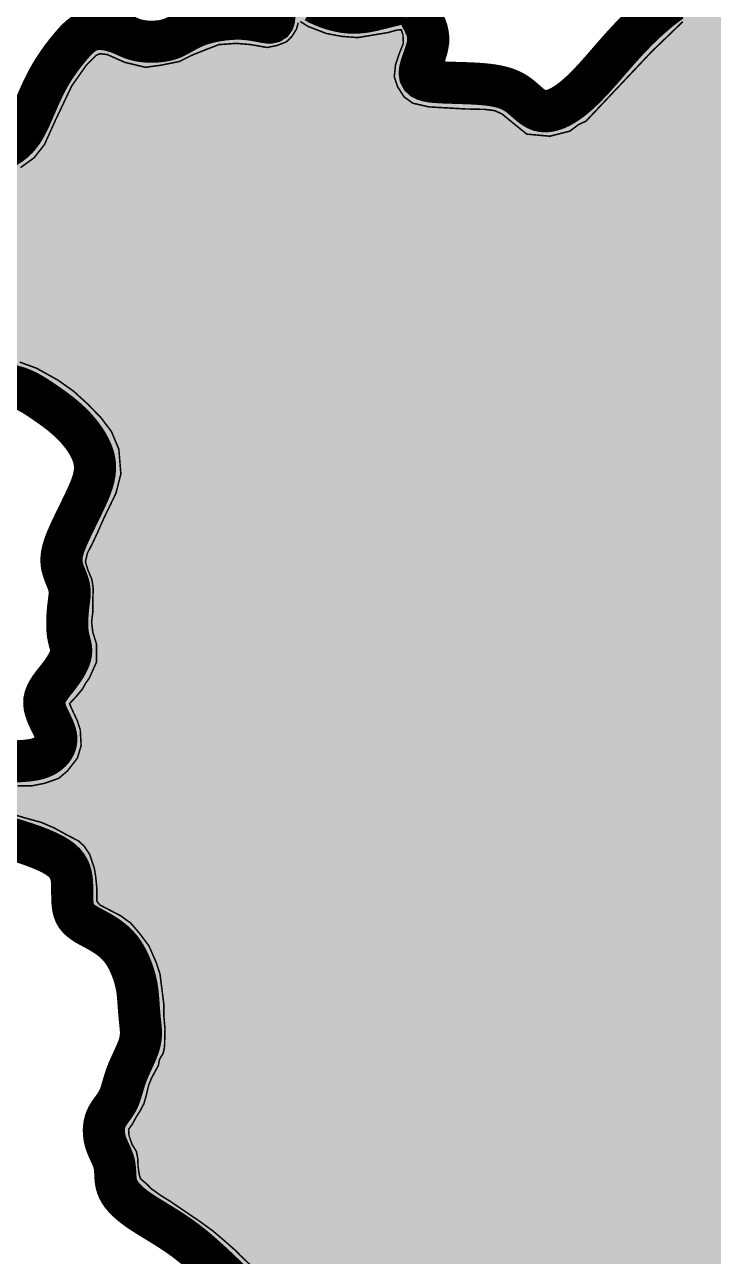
# Model space of a CAD drawing. Extents: x 13573007 to 22079938, y 2388446 to 8397471.
# Drawn here: x 14574565 to 15017469, y 6072403 to 6864310 of the extents above; entities that cross this region are included whole.
import ezdxf

# ---------------------------------------------------------------- set-up
doc = ezdxf.new("R2010")
doc.units = 0
doc.header["$MEASUREMENT"] = 0
for name, color, linetype in [('8大西北经济区', 221, 'CONTINUOUS'), ('BOUNDY', 13, 'CONTINUOUS'), ('片区', 3, 'CONTINUOUS')]:
    doc.layers.add(name, color=color, linetype=linetype)

msp = doc.modelspace()

# ---------------------------------------------------------------- hatches: boundary and pattern name
at = {"layer": '8大西北经济区'}
msp.add_hatch(color=256, dxfattribs=at).paths.add_polyline_path([(14917116, 5753322), (14977374, 5750995), (15020721, 5751576), (15037632, 5766998), (15066452, 5805987), (15087993, 5831010), (15110664, 5852905), (15123118, 5862583), (15145257, 5868113), (15169672, 5866663), (15192305, 5851522), (15211905, 5843933), (15235201, 5834932), (15263162, 5820120), (15287783, 5810045), (15316401, 5799492), (15338420, 5807790), (15396897, 5836654), (15425414, 5840262), (15450321, 5831603), (15474505, 5815006), (15489666, 5778926), (15516017, 5759804), (15560777, 5742847), (15594875, 5736933), (15616926, 5733170), (15657265, 5747684), (15684341, 5753342), (15716965, 5754673), (15757303, 5754136), (15785934, 5750326), (15807448, 5730973), (15859494, 5751985), (15882217, 5772698), (15898821, 5786523), (15954171, 5797584), (16024105, 5792411), (16049526, 5789542), (16100848, 5783758), (16123676, 5780422), (16158790, 5778116), (16177407, 5779818), (16213129, 5755315), (16233378, 5732770), (16264538, 5722296), (16284976, 5716382), (16309439, 5705193), (16323770, 5690868), (16347190, 5673749), (16374804, 5690519), (16394029, 5704843), (16406612, 5702747), (16418147, 5689820), (16435974, 5675495), (16451354, 5665713), (16464188, 5659810), (16520967, 5658098), (16526560, 5670675), (16528592, 5683085), (16521317, 5714697), (16502556, 5736481), (16494335, 5752910), (16484743, 5774816), (16490224, 5787138), (16497075, 5792615), (16539551, 5795474), (16559824, 5801413), (16568563, 5829713), (16560108, 5859702), (16540247, 5897325), (16522071, 5913397), (16497953, 5932263), (16486418, 5949732), (16491661, 5970345), (16490212, 5997049), (16476230, 6037926), (16475880, 6042119), (16491959, 6052600), (16517698, 6058553), (16543734, 6064030), (16583472, 6065399), (16614989, 6068137), (16680128, 6072217), (16765721, 6092781), (16812122, 6103330), (16841249, 6110306), (16842792, 6157091), (16834869, 6202030), (16838971, 6219237), (16847881, 6238774), (16854658, 6259825), (16865968, 6288627), (16871913, 6309339), (16879726, 6321902), (16921508, 6314941), (16934926, 6314771), (16955478, 6325806), (16978068, 6353648), (16994704, 6378458), (17022104, 6404314), (17086038, 6443859), (17127138, 6463631), (17166716, 6483403), (17186505, 6489487), (17226083, 6492529), (17285877, 6498236), (17294584, 6527510), (17300673, 6548803), (17303717, 6591390), (17309806, 6615725), (17324246, 6621862), (17341240, 6628306), (17328934, 6651738), (17307839, 6690988), (17291432, 6729651), (17281470, 6782374), (17276196, 6826895), (17267407, 6842712), (17259203, 6852085), (17253343, 6866144), (17252171, 6881961), (17190644, 6910080), (17175995, 6934098), (17144352, 6954016), (17132632, 6975691), (17111539, 6990815), (17097475, 7001945), (17078138, 7013075), (17052355, 7028892), (17028330, 7040608), (16997859, 7049981), (16962115, 7055839), (16939848, 7059354), (16912307, 7067556), (16882422, 7077514), (16844334, 7094503), (16826081, 7099970), (16805572, 7114030), (16787993, 7125746), (16767484, 7150350), (16766312, 7185498), (16773929, 7210688), (16781547, 7224162), (16785649, 7235878), (16797368, 7251109), (16807916, 7258724), (16811432, 7266926), (16817291, 7287429), (16816120, 7312033), (16828425, 7333708), (16831355, 7350696), (16831355, 7354797), (16829890, 7367082), (16830476, 7389339), (16815689, 7425493), (16804555, 7465321), (16798696, 7505148), (16786390, 7540876), (16753575, 7570161), (16741856, 7575432), (16727792, 7590074), (16704939, 7610574), (16683258, 7614088), (16663921, 7622288), (16648686, 7636930), (16631693, 7651572), (16624661, 7670315), (16620559, 7683200), (16606496, 7704285), (16596534, 7716585), (16590490, 7718784), (16579435, 7729251), (16572454, 7741754), (16570417, 7762980), (16561932, 7786250), (16564017, 7812992), (16563726, 7824622), (16538709, 7827239), (16515436, 7829565), (16503509, 7831892), (16492164, 7835090), (16486928, 7833055), (16472964, 7831019), (16462492, 7813573), (16461328, 7800489), (16455510, 7788858), (16449149, 7773970), (16427001, 7758037), (16409256, 7752803), (16393547, 7749314), (16366784, 7748732), (16348166, 7747860), (16323863, 7740409), (16320372, 7735466), (16310482, 7716857), (16298845, 7675277), (16298264, 7663647), (16297391, 7654051), (16294482, 7642130), (16295064, 7629045), (16295064, 7618578), (16291573, 7609564), (16290409, 7593572), (16288373, 7583977), (16283137, 7575254), (16274410, 7567112), (16260446, 7559262), (16246483, 7555482), (16232228, 7553446), (16214483, 7552283), (16200229, 7552574), (16185684, 7554609), (16169774, 7556893), (16149120, 7561254), (16117993, 7570559), (16096757, 7576083), (16081921, 7574920), (16069703, 7580154), (16060685, 7583353), (16049630, 7593239), (16038285, 7599636), (16025485, 7608940), (16015885, 7619408), (16007158, 7627258), (15992613, 7636563), (15985922, 7626968), (15977777, 7618826), (15968695, 7605918), (15956768, 7589054), (15941059, 7557361), (15922151, 7522469), (15890151, 7486123), (15865159, 7454165), (15856406, 7441503), (15853642, 7414335), (15863897, 7393990), (15866771, 7370130), (15862164, 7364605), (15860091, 7357928), (15853181, 7352633), (15843276, 7351251), (15823697, 7353784), (15812641, 7353784), (15800433, 7359079), (15787764, 7363914), (15780393, 7371051), (15769567, 7376807), (15759432, 7385326), (15740544, 7387858), (15730409, 7386937), (15710599, 7387168), (15686413, 7387398), (15670861, 7384150), (15643911, 7388524), (15616730, 7388064), (15593235, 7389906), (15581027, 7389906), (15571583, 7389215), (15562600, 7385301), (15572044, 7370336), (15576651, 7362508), (15579415, 7356522), (15582870, 7350075), (15586788, 7343066), (15587709, 7334778), (15588170, 7326259), (15587249, 7312445), (15581720, 7299322), (15576653, 7272845), (15571098, 7233776), (15570637, 7207529), (15573401, 7170922), (15572019, 7149050), (15571984, 7120598), (15569910, 7093431), (15565764, 7086063), (15556320, 7078926), (15545494, 7078235), (15519926, 7074091), (15523842, 7061198), (15524994, 7055673), (15524533, 7051068), (15523088, 7046120), (15517559, 7039904), (15510419, 7035530), (15495216, 7032537), (15484620, 7032537), (15479553, 7028623), (15475637, 7019413), (15466884, 7000764), (15464350, 6989253), (15461356, 6972676), (15453985, 6956790), (15452142, 6948732), (15443566, 6941738), (15438268, 6935752), (15430206, 6932528), (15419380, 6925852), (15405560, 6923319), (15393121, 6917793), (15382986, 6913189), (15373542, 6912959), (15359261, 6911347), (15343465, 6909042), (15333330, 6907891), (15322273, 6906970), (15310526, 6903516), (15293711, 6900063), (15279660, 6897530), (15263766, 6896149), (15256626, 6894307), (15245569, 6892005), (15232670, 6887170), (15220231, 6887170), (15211709, 6884177), (15206181, 6883256), (15191439, 6885098), (15183837, 6886479), (15175084, 6889702), (15167944, 6895228), (15161371, 6897974), (15155842, 6902118), (15146859, 6906032), (15135803, 6905802), (15129353, 6902118), (15123594, 6894290), (15114150, 6888304), (15108161, 6886462), (15099639, 6888764), (15090655, 6890606), (15084897, 6890606), (15074531, 6887613), (15069925, 6879325), (15065087, 6876562), (15060711, 6873109), (15055413, 6868734), (15045184, 6867277), (15037122, 6869579), (15028139, 6871421), (15020538, 6875105), (15016852, 6876716), (15011094, 6876716), (15006026, 6875795), (15002110, 6875565), (14994970, 6872112), (14990593, 6869349), (14979306, 6857607), (14960649, 6835735), (14949131, 6824223), (14940609, 6813402), (14929322, 6805805), (14919648, 6800739), (14906626, 6798889), (14897413, 6801191), (14888660, 6809940), (14869311, 6814775), (14848350, 6815466), (14832456, 6816617), (14825776, 6820070), (14819327, 6828129), (14819327, 6837568), (14821400, 6848389), (14821169, 6861743), (14810804, 6865657), (14788921, 6862894), (14778326, 6862433), (14764505, 6865657), (14747229, 6874636), (14741932, 6860822), (14729310, 6854586), (14713647, 6856888), (14702130, 6855737), (14695910, 6855276), (14679786, 6848370), (14668039, 6846528), (14659747, 6845146), (14651454, 6843304), (14639476, 6844456), (14627038, 6849290), (14616673, 6848600), (14609302, 6837549), (14600779, 6827188), (14595435, 6819032), (14592902, 6809363), (14583227, 6796700), (14579311, 6783577), (14573783, 6779202), (14562496, 6774367), (14539692, 6766079), (14528175, 6763316), (14517119, 6764467), (14523569, 6751114), (14526680, 6739779), (14528705, 6723590), (14538708, 6715246), (14534779, 6712797), (14536804, 6701329), (14534104, 6693234), (14528705, 6689186), (14516557, 6685814), (14505084, 6678393), (14511158, 6657481), (14514532, 6648712), (14524656, 6639268), (14544228, 6633871), (14557051, 6638593), (14566499, 6639943), (14577972, 6635895), (14589445, 6626451), (14606318, 6616333), (14611717, 6612960), (14621165, 6601492), (14627943, 6579599), (14627268, 6566108), (14624569, 6555989), (14621194, 6549243), (14615795, 6539799), (14609721, 6533728), (14609046, 6524959), (14606347, 6518888), (14606347, 6509444), (14608371, 6500000), (14609046, 6483810), (14613096, 6472342), (14611746, 6460200), (14609721, 6454129), (14607021, 6448732), (14602297, 6437264), (14596898, 6425796), (14599598, 6412305), (14595548, 6402861), (14596898, 6389370), (14581375, 6385997), (14567878, 6384647), (14548981, 6384647), (14524009, 6396790), (14511186, 6388020), (14519285, 6369807), (14532783, 6366434), (14546281, 6361037), (14556404, 6352268), (14571927, 6344848), (14590824, 6338102), (14599598, 6327983), (14607696, 6315841), (14611827, 6303999), (14613177, 6294555), (14634098, 6277016), (14642872, 6266897), (14650296, 6254755), (14652995, 6235867), (14654345, 6202813), (14649621, 6184599), (14642872, 6177179), (14639497, 6162338), (14634098, 6150196), (14638148, 6136705), (14639497, 6127261), (14645571, 6114444), (14655020, 6106349), (14667168, 6098929), (14763173, 6018379), (14832012, 5996118), (14841460, 5992746), (14851584, 5988698), (14859008, 5977905), (14859683, 5962390), (14854958, 5954295), (14846860, 5945525), (14843485, 5931359), (14839436, 5913146), (14848209, 5902353), (14841460, 5888187), (14842810, 5878068), (14842810, 5861204), (14842135, 5848387), (14845510, 5841641), (14848209, 5832872), (14856308, 5824777), (14862382, 5812634), (14876555, 5795770), (14887353, 5789699), (14911251, 5778311), (14919153, 5755068), (14923102, 5752656)])

# ---------------------------------------------------------------- linework, layer by layer
at = {"layer": 'BOUNDY', "linetype": 'Continuous', "ltscale": 5, "const_width": 27075, "flags": 128}
for points in [[(14734383, 6878031), (14734494, 6876325), (14734652, 6874672), (14734826, 6873095), (14734985, 6871617), (14735091, 6870258), (14735105, 6869038), (14734988, 6867975), (14734700, 6867090), (14734203, 6866401), (14733458, 6865929), (14732424, 6865692), (14731073, 6865697), (14729409, 6865901), (14727447, 6866247), (14725201, 6866677), (14722685, 6867136), (14719913, 6867566), (14716900, 6867910), (14713659, 6868113), (14710215, 6868128), (14706624, 6867957), (14702956, 6867612), (14699277, 6867105), (14695654, 6866450), (14692155, 6865658), (14688847, 6864743), (14685798, 6863715), (14683053, 6862593), (14680572, 6861407), (14678294, 6860193), (14676155, 6858987), (14674095, 6857823), (14672050, 6856737), (14669960, 6855765), (14667761, 6854941), (14665411, 6854294), (14662942, 6853821), (14660401, 6853511), (14657840, 6853354), (14655307, 6853338), (14652854, 6853453), (14650528, 6853690), (14648380, 6854036), (14646444, 6854481), (14644685, 6855009), (14643054, 6855604), (14641501, 6856251), (14639976, 6856934), (14638429, 6857636), (14636810, 6858341), (14635070, 6859033), (14633172, 6859695), (14631139, 6860298), (14629005, 6860812), (14626808, 6861208), (14624582, 6861454), (14622363, 6861522), (14620188, 6861380), (14618091, 6860999), (14616100, 6860357), (14614203, 6859464), (14612382, 6858337), (14610616, 6856993), (14608886, 6855451), (14607172, 6853728), (14605455, 6851841), (14603714, 6849809), (14601935, 6847647), (14600130, 6845364), (14598314, 6842968), (14596503, 6840464), (14594713, 6837862), (14592961, 6835167), (14591261, 6832387), (14589631, 6829529), (14588082, 6826603), (14586607, 6823627), (14585197, 6820622), (14583840, 6817611), (14582525, 6814614), (14581243, 6811653), (14579982, 6808749), (14578731, 6805922), (14577476, 6803193), (14576184, 6800570), (14574817, 6798061), (14573338, 6795673), (14571711, 6793412), (14569896, 6791287), (14567858, 6789303), (14565559, 6787468), (14562974, 6785788), (14560128, 6784258)], [(14818754, 6877995), (14816622, 6877742), (14814296, 6877346), (14811816, 6876836), (14809221, 6876238), (14806550, 6875582), (14803843, 6874895), (14801129, 6874208), (14798401, 6873553), (14795638, 6872969), (14792823, 6872491), (14789938, 6872155), (14786963, 6871997), (14783881, 6872053), (14780673, 6872360), (14777334, 6872943), (14773918, 6873781), (14770492, 6874846), (14767125, 6876105), (14763885, 6877528), (14760837, 6879086)], [(14990428, 6879334), (14986822, 6876747), (14983153, 6873900), (14979454, 6870833), (14975762, 6867587), (14972112, 6864202), (14968540, 6860720), (14965074, 6857179), (14961718, 6853610), (14958468, 6850040), (14955322, 6846499), (14952274, 6843014), (14949323, 6839614), (14946465, 6836327), (14943696, 6833181), (14941013, 6830201), (14938404, 6827393), (14935860, 6824758), (14933370, 6822299), (14930922, 6820017), (14928506, 6817915), (14926111, 6815994), (14923726, 6814257), (14921344, 6812708), (14918974, 6811370), (14916628, 6810266), (14914318, 6809421), (14912058, 6808860), (14909860, 6808607), (14907736, 6808687), (14905698, 6809125), (14903753, 6809928), (14901878, 6811042), (14900047, 6812392), (14898230, 6813907), (14896399, 6815514), (14894526, 6817140), (14892582, 6818713), (14890540, 6820160), (14888375, 6821423), (14886075, 6822504), (14883635, 6823419), (14881045, 6824183), (14878299, 6824812), (14875390, 6825323), (14872310, 6825731), (14869052, 6826052), (14865620, 6826303), (14862061, 6826496), (14858434, 6826647), (14854799, 6826770), (14851212, 6826879), (14847734, 6826988), (14844423, 6827111), (14841338, 6827263), (14838531, 6827462), (14836030, 6827742), (14833856, 6828143), (14832029, 6828703), (14830572, 6829462), (14829505, 6830459), (14828849, 6831732), (14828626, 6833321), (14828835, 6835248), (14829391, 6837467), (14830189, 6839916), (14831121, 6842534), (14832082, 6845258), (14832965, 6848026), (14833663, 6850776), (14834072, 6853446), (14834112, 6855985), (14833823, 6858385), (14833272, 6860651), (14832526, 6862785), (14831652, 6864792), (14830718, 6866675), (14829791, 6868438), (14828938, 6870084), (14828206, 6871614), (14827558, 6873017), (14826939, 6874278), (14826291, 6875383), (14825558, 6876318), (14824682, 6877068), (14823608, 6877620), (14822278, 6877958)], [(14559765, 6632634), (14563157, 6632543), (14566458, 6632063), (14569664, 6631225), (14572783, 6630082), (14575817, 6628687), (14578774, 6627093), (14581658, 6625354), (14584475, 6623523), (14587229, 6621653), (14589925, 6619784), (14592563, 6617911), (14595140, 6616012), (14597655, 6614069), (14600107, 6612062), (14602493, 6609972), (14604811, 6607780), (14607061, 6605465), (14609234, 6603016), (14611301, 6600448), (14613226, 6597784), (14614973, 6595047), (14616508, 6592261), (14617794, 6589449), (14618796, 6586632), (14619478, 6583835), (14619816, 6581072), (14619829, 6578334), (14619547, 6575600), (14618999, 6572852), (14618217, 6570071), (14617230, 6567239), (14616068, 6564337), (14614761, 6561345), (14613340, 6558255), (14611837, 6555091), (14610283, 6551888), (14608712, 6548679), (14607154, 6545499), (14605643, 6542382), (14604211, 6539361), (14602890, 6536471), (14601708, 6533738), (14600680, 6531154), (14599816, 6528705), (14599126, 6526374), (14598622, 6524148), (14598314, 6522009), (14598213, 6519943), (14598329, 6517935), (14598661, 6515971), (14599170, 6514050), (14599803, 6512170), (14600509, 6510333), (14601237, 6508539), (14601933, 6506786), (14602548, 6505076), (14603029, 6503407), (14603337, 6501778), (14603487, 6500167), (14603505, 6498553), (14603419, 6496912), (14603254, 6495222), (14603038, 6493459), (14602798, 6491601), (14602560, 6489625), (14602349, 6487519), (14602175, 6485311), (14602048, 6483044), (14601977, 6480758), (14601970, 6478493), (14602036, 6476290), (14602183, 6474189), (14602422, 6472232), (14602750, 6470446), (14603138, 6468808), (14603542, 6467284), (14603924, 6465837), (14604241, 6464433), (14604453, 6463035), (14604519, 6461610), (14604399, 6460121), (14604060, 6458541), (14603512, 6456874), (14602772, 6455133), (14601858, 6453331), (14600788, 6451478), (14599579, 6449589), (14598251, 6447675), (14596820, 6445749), (14595311, 6443820), (14593776, 6441887), (14592273, 6439948), (14590861, 6437998), (14589599, 6436033), (14588543, 6434052), (14587754, 6432049), (14587290, 6430021), (14587188, 6427969), (14587409, 6425904), (14587893, 6423843), (14588579, 6421802), (14589406, 6419796), (14590315, 6417841), (14591246, 6415954), (14592137, 6414149), (14592937, 6412439), (14593624, 6410815), (14594183, 6409266), (14594600, 6407778), (14594861, 6406340), (14594952, 6404939), (14594858, 6403562), (14594565, 6402198), (14594063, 6400840), (14593350, 6399500), (14592433, 6398200), (14591312, 6396958), (14589993, 6395794), (14588479, 6394727), (14586773, 6393777), (14584879, 6392964), (14582806, 6392300), (14580586, 6391776), (14578255, 6391376), (14575852, 6391084), (14573413, 6390884), (14570975, 6390761), (14568576, 6390699), (14566253, 6390682), (14564029, 6390701), (14561879, 6390773), (14559759, 6390924)], [(14560070, 6342819), (14563129, 6341798), (14566353, 6340783), (14569715, 6339742), (14573190, 6338647), (14576743, 6337472), (14580316, 6336213), (14583843, 6334872), (14587258, 6333451), (14590496, 6331952), (14593490, 6330376), (14596175, 6328725), (14598485, 6327002), (14600373, 6325206), (14601866, 6323340), (14603012, 6321402), (14603856, 6319394), (14604444, 6317315), (14604822, 6315165), (14605037, 6312944), (14605136, 6310653), (14605163, 6308298), (14605162, 6305908), (14605175, 6303518), (14605245, 6301163), (14605415, 6298880), (14605727, 6296703), (14606224, 6294668), (14606948, 6292810), (14607930, 6291153), (14609154, 6289675), (14610590, 6288341), (14612212, 6287120), (14613989, 6285976), (14615894, 6284876), (14617898, 6283787), (14619973, 6282675), (14622091, 6281509), (14624228, 6280270), (14626361, 6278943), (14628468, 6277511), (14630526, 6275959), (14632511, 6274270), (14634400, 6272429), (14636171, 6270419), (14637804, 6268235), (14639298, 6265906), (14640654, 6263476), (14641874, 6260983), (14642958, 6258468), (14643911, 6255973), (14644732, 6253539), (14645423, 6251205), (14645990, 6249003), (14646445, 6246925), (14646804, 6244954), (14647084, 6243073), (14647300, 6241264), (14647470, 6239510), (14647607, 6237794), (14647730, 6236098), (14647851, 6234408), (14647974, 6232722), (14648101, 6231041), (14648234, 6229366), (14648374, 6227699), (14648521, 6226039), (14648679, 6224390), (14648849, 6222750), (14649026, 6221120), (14649188, 6219483), (14649307, 6217824), (14649354, 6216123), (14649301, 6214365), (14649119, 6212530), (14648782, 6210603), (14648259, 6208565), (14647536, 6206405), (14646644, 6204141), (14645627, 6201795), (14644531, 6199391), (14643400, 6196951), (14642278, 6194499), (14641209, 6192058), (14640238, 6189650), (14639396, 6187298), (14638663, 6185009), (14638004, 6182792), (14637386, 6180653), (14636775, 6178599), (14636137, 6176637), (14635438, 6174774), (14634645, 6173018), (14633735, 6171368), (14632734, 6169805), (14631679, 6168303), (14630608, 6166833), (14629558, 6165371), (14628567, 6163889), (14627672, 6162362), (14626910, 6160762), (14626312, 6159070), (14625881, 6157297), (14625613, 6155460), (14625506, 6153578), (14625555, 6151667), (14625757, 6149745), (14626109, 6147830), (14626606, 6145940), (14627240, 6144087), (14627974, 6142270), (14628769, 6140481), (14629584, 6138714), (14630377, 6136960), (14631107, 6135213), (14631734, 6133466), (14632217, 6131712), (14632530, 6129946), (14632711, 6128167), (14632813, 6126378), (14632891, 6124580), (14632997, 6122775), (14633185, 6120965), (14633508, 6119151), (14634020, 6117335), (14634768, 6115518), (14635770, 6113694), (14637038, 6111856), (14638586, 6109996), (14640424, 6108108), (14642566, 6106185), (14645023, 6104219), (14647808, 6102203), (14650922, 6100129), (14654327, 6097980), (14657972, 6095739), (14661809, 6093389), (14665788, 6090910), (14669859, 6088287), (14673973, 6085500), (14678080, 6082533), (14682143, 6079374), (14686169, 6076036), (14690178, 6072538), (14694189, 6068900), (14698221, 6065142), (14702294, 6061283), (14706428, 6057342)]]:
    msp.add_lwpolyline(points, dxfattribs=at)
at = {"layer": '片区', "color": 51, "const_width": 1000, "flags": 128}
for points in [[(14750496, 6865533), (14749441, 6861558), (14746518, 6856782), (14743060, 6853328), (14736960, 6850940), (14730579, 6849618), (14719966, 6851477), (14710675, 6852271), (14699515, 6851477), (14690491, 6848023), (14682001, 6844577), (14674031, 6840595), (14662084, 6838207), (14652259, 6836884), (14638989, 6840066), (14627696, 6845075), (14622917, 6845612), (14620527, 6844546), (14614413, 6838448), (14604855, 6824913), (14594510, 6803164), (14587341, 6787241), (14580707, 6778754), (14571936, 6772392)], [(14997818, 6866249), (14977887, 6847051), (14935557, 6802262), (14930925, 6800130), (14925238, 6795860), (14912356, 6792585), (14897485, 6793907), (14886338, 6802931), (14881559, 6806905), (14876780, 6809029), (14870412, 6809822), (14858198, 6810095), (14834570, 6811417), (14824211, 6813805), (14818631, 6817788), (14814385, 6824415), (14812263, 6830786), (14813064, 6838479), (14815453, 6845643), (14818110, 6852271), (14817843, 6857848), (14816775, 6861029), (14813851, 6860765), (14808018, 6859170), (14788728, 6855981), (14778369, 6856782), (14768544, 6858633), (14756863, 6863145), (14751831, 6866334)], [(14571402, 6647342), (14582295, 6643367), (14596098, 6635674), (14606190, 6628510), (14615214, 6620288), (14623705, 6611529), (14630352, 6602778), (14635131, 6591367), (14636453, 6575452), (14633263, 6562982), (14625587, 6547153), (14621609, 6538130), (14618418, 6531230), (14614974, 6524602), (14613639, 6519033), (14615228, 6513720), (14617884, 6507357), (14618685, 6501788), (14618418, 6494359), (14618418, 6486666), (14617617, 6480031), (14618418, 6473660), (14620808, 6465967), (14620808, 6460133), (14620808, 6454563), (14616189, 6444233), (14614066, 6441309), (14611677, 6437069), (14607699, 6432293), (14603454, 6427782), (14604775, 6424600), (14608500, 6416643), (14610355, 6410801), (14610889, 6400720), (14608500, 6392762), (14602119, 6384540), (14596552, 6379764), (14587528, 6376582), (14579558, 6374988), (14570000, 6374988)], [(14563099, 6357743), (14576635, 6353768), (14585392, 6351380), (14593362, 6347926), (14602119, 6343150), (14609287, 6339439), (14612745, 6336258), (14616456, 6330681), (14619419, 6321704), (14620220, 6316936), (14621008, 6308970), (14621008, 6300748), (14622877, 6298360), (14636146, 6291461), (14642781, 6286685), (14648895, 6279528), (14654461, 6272100), (14659240, 6261217), (14661630, 6253789), (14664019, 6234957), (14664019, 6227792), (14664820, 6218769), (14664553, 6207366), (14663752, 6203118), (14661363, 6199144), (14660575, 6195161), (14656023, 6186721), (14654168, 6181945), (14652846, 6176103), (14651244, 6170534), (14648855, 6166022), (14646198, 6161783), (14644075, 6157800), (14641432, 6154090), (14641686, 6150107), (14643555, 6144537), (14646465, 6139761), (14647266, 6135779), (14647533, 6129945), (14648334, 6124640), (14649122, 6122252), (14652846, 6119070), (14656023, 6115881), (14661603, 6111906), (14667971, 6107923), (14687888, 6094396), (14695857, 6088562), (14703026, 6082456), (14709660, 6076622), (14713639, 6072639), (14735558, 6051715)]]:
    msp.add_lwpolyline(points, dxfattribs=at)

doc.saveas('drawing.dxf')
